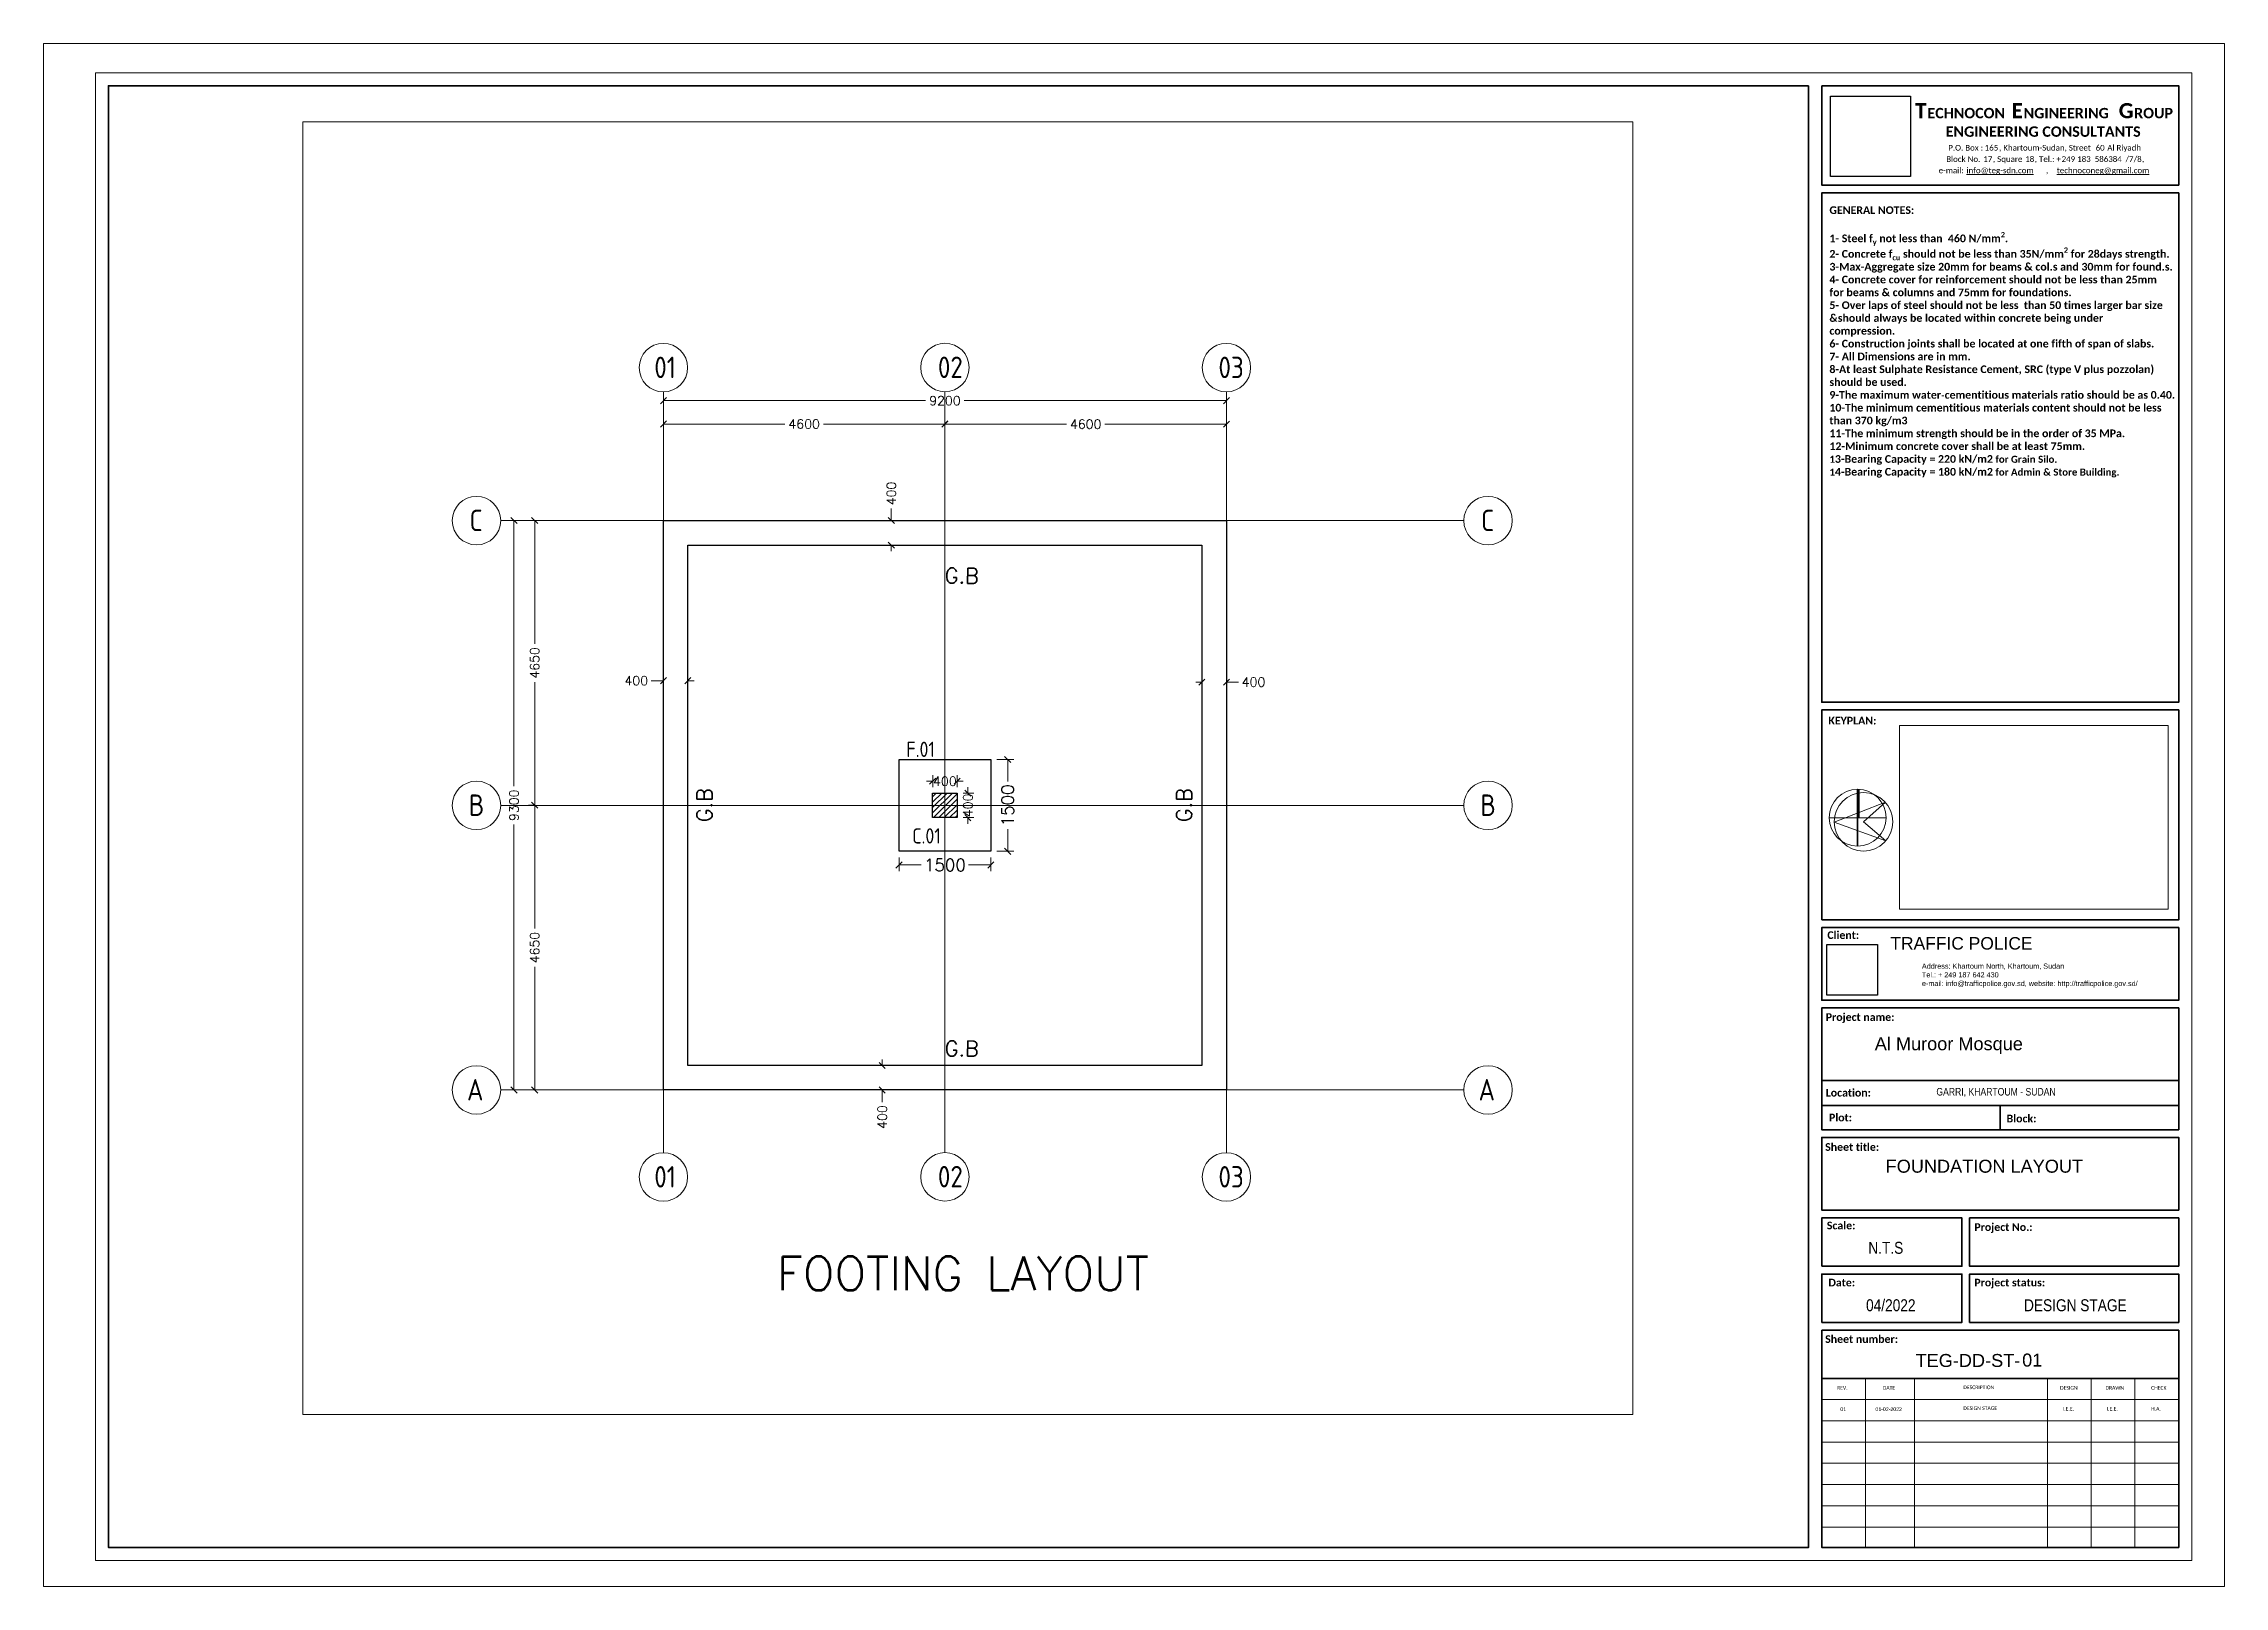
# Paper-space layout 'F01' of a CAD drawing. Header units: millimetres. Extents: x 3833 to 4253, y -163 to 134.
# The model-space entities are those that its viewports show. They can reach past a viewport. Long polylines and large blocks are cut down to what shows.
import ezdxf

# ---------------------------------------------------------------- set-up
doc = ezdxf.new("R2010")
doc.units = ezdxf.units.MM
doc.header["$LTSCALE"] = 10
doc.header["$PDMODE"] = 34
doc.linetypes.add('center', pattern=[13.75, 9.75, -1.5, 1, -1.5])
doc.linetypes.add('hidden', pattern=[6.25, 4.75, -1.5])
for name, color, linetype, lineweight in [('0_Pen_No__1', 7, 'Continuous', 13), ('A-ANNO-NOTE', 131, 'Continuous', 9), ('A-DETL-MEDM', 7, 'Continuous', 35), ('G-ANNO-TTLB', 7, 'Continuous', 9), ('G-ANNO-TTLB-MEDM', 7, 'Continuous', 35), ('G-ANNO-TTLB-THIN', 7, 'Continuous', 18), ('STR-BEAM', 5, 'hidden', 30), ('STR-CL', 1, 'center', 9), ('STR-CONC', 3, 'Continuous', 30), ('STR-DIM', 1, 'Continuous', 9), ('STR-GRID', 248, 'Continuous', 9), ('STR-HATCH', 4, 'Continuous', 9), ('STR-TEXT', 7, 'Continuous', 9)]:
    doc.layers.add(name, color=color, linetype=linetype, lineweight=lineweight)
doc.layers.add('A-DETL', color=7, linetype='Continuous', lineweight=18, true_color=0x00a600)
doc.styles.add('Arial Narrow', font='ARIALN.TTF', dxfattribs={"height": 2.3})
doc.styles.add('Arial Narrow_1', font='ARIALN.TTF', dxfattribs={"height": 1.45})
doc.styles.add('Arial_5', font='arial.ttf', dxfattribs={"height": 2.5})
doc.styles.add('Arial_B', font='arialbd.ttf', dxfattribs={"height": 1})
doc.styles.add('Calibri', font='calibri.ttf')
doc.styles.add('Calibri_1', font='calibri.ttf', dxfattribs={"height": 1.1})
doc.styles.add('Calibri_B', font='calibrib.ttf', dxfattribs={"height": 1.48})
doc.styles.add('Calibri_B_1', font='calibrib.ttf', dxfattribs={"height": 2})
doc.styles.add('Calibri_B_2', font='calibrib.ttf', dxfattribs={"height": 2.9})
doc.styles.add('MINA_MM', font='romans.shx', dxfattribs={"height": 200})
doc.styles.add('MINA_MM_ANNOT_PLAN', font='dim.shx', dxfattribs={"height": 350})
doc.styles.add('MINA_MM_LAYOUT', font='dim.shx', dxfattribs={"height": 250})
doc.styles.add('MINA_MM_S', font='romans.shx', dxfattribs={"height": 150})
doc.dimstyles.new('MINA_MM', dxfattribs={"dimtxt": 200, "dimasz": 100, "dimexe": 100, "dimexo": 100, "dimgap": 50, "dimtad": 0, "dimdec": 0, "dimzin": 0, "dimdsep": 46, "dimtxsty": 'MINA_MM', "dimblk": 'OBLIQUE', "dimcen": 0.09, "dimclrd": 256, "dimclre": 256, "dimclrt": 7, "dimadec": 0, "dimazin": 0, "dimtfac": 1, "dimtdec": 0, "dimtix": 1, "dimtofl": 0, "dimtmove": 0, "dimatfit": 0, "dimfxl": 1, "dimtolj": 1, "dimtzin": 0, "dimlwd": -1, "dimlwe": -1, "dimarcsym": 0})
doc.dimstyles.new('MINA_MM_S', dxfattribs={"dimtxt": 150, "dimasz": 100, "dimexe": 100, "dimexo": 100, "dimgap": 50, "dimtad": 0, "dimdec": 0, "dimzin": 0, "dimdsep": 46, "dimtxsty": 'MINA_MM_S', "dimblk": 'OBLIQUE', "dimcen": 0.09, "dimclrd": 256, "dimclre": 256, "dimclrt": 7, "dimadec": 0, "dimazin": 0, "dimtfac": 1, "dimtdec": 0, "dimtix": 1, "dimtofl": 0, "dimtmove": 0, "dimatfit": 0, "dimfxl": 1, "dimtolj": 1, "dimtzin": 0, "dimlwd": -1, "dimlwe": -1, "dimarcsym": 0})
picture_1 = doc.add_image_def('image1.jpg', size_in_pixel=(269, 270))
picture_2 = doc.add_image_def('image2.jpeg', size_in_pixel=(225, 225))

# ---------------------------------------------------------------- blocks, each defined once
blk = doc.blocks.new('A$C53385feb')
at = {"layer": 'A-ANNO-NOTE'}
for p, q in [((2.41, 18.8), (12.27, 22.64)), ((12.27, 22.64), (8.08, 18.88)), ((12.37, 15.23), (2.41, 18.8)), ((8.08, 18.88), (12.37, 15.23))]:
    blk.add_line(p, q, dxfattribs=at)
blk.add_circle((8.06, 18.88), 5.65, dxfattribs=at)
blk = doc.blocks.new('A$C7192b076')
at = {"layer": 'G-ANNO-TTLB', "color": 251, "true_color": 0x656565}
for p, q in [((41120, 4932), (34244, 4932)), ((41120, 3999), (41120, 4932)), ((34244, 3999), (41120, 3999))]:
    blk.add_line(p, q, dxfattribs=at)
at = {"layer": 'G-ANNO-TTLB', "color": 8, "true_color": 0x808080}
for p, q in [((35087, 3999), (35087, 751)), ((36032, 3999), (36032, 751)), ((38591, 3999), (38591, 751)), ((39434, 3999), (39434, 751)), ((40277, 3999), (40277, 751)), ((34244, 3598), (41120, 3598)), ((34244, 3189), (41120, 3189))]:
    blk.add_line(p, q, dxfattribs=at)
at = {"layer": 'G-ANNO-TTLB', "color": 251, "true_color": 0x666666}
for p, q in [((34244, 2779), (41120, 2779)), ((34244, 2370), (41120, 2370)), ((34244, 1961), (41120, 1961)), ((34244, 1552), (41120, 1552)), ((34244, 1142), (41120, 1142))]:
    blk.add_line(p, q, dxfattribs=at)
at = {"layer": 'G-ANNO-TTLB', "lineweight": 18}
blk.add_lwpolyline([(35744, 13036), (40918, 13036), (40918, 16573), (35744, 16573)], close=True, dxfattribs=at)
at = {"layer": 'G-ANNO-TTLB-MEDM'}
for p, q in [((34244, 9737), (41120, 9737)), ((34244, 9257), (41120, 9257)), ((37682, 9257), (37682, 8791)), ((41120, 4932), (34244, 4932)), ((34244, 4932), (34244, 3999)), ((41120, 751), (41120, 4932)), ((34244, 751), (41120, 751))]:
    blk.add_line(p, q, dxfattribs=at)
for points in [[(33992, 28889), (1247, 28889), (1247, 751), (33992, 751)], [(34244, 28889), (41120, 28889), (41120, 26976), (34244, 26976)], [(41120, 26827), (34244, 26827), (34244, 17020), (41120, 17020)], [(34244, 12832), (41120, 12832), (41120, 16872), (34244, 16872)], [(41120, 11284), (34244, 11284), (34244, 12683), (41120, 12683)], [(34244, 11284), (41120, 11284)], [(34244, 9737), (34244, 11135), (41120, 11135), (41120, 9737), (41120, 8791), (34244, 8791)], [(41120, 7243), (34244, 7243), (34244, 8642), (41120, 8642)], [(34244, 6162), (36945, 6162), (36945, 7095), (34244, 7095)], [(41120, 6162), (37094, 6162), (37094, 7095), (41120, 7095)], [(34244, 5081), (36945, 5081), (36945, 6013), (34244, 6013)], [(41120, 5081), (37094, 5081), (37094, 6013), (41120, 6013)], [(34244, 3999), (41120, 3999), (41120, 751), (34244, 751)]]:
    blk.add_lwpolyline(points, close=True, dxfattribs=at)
at = {"layer": 'G-ANNO-TTLB-THIN'}
blk.add_line((1000, 29140), (1000, 751), dxfattribs=at)
for points in [[(42000, 29700), (0, 29700), (0, 0), (0, 29700)], [(1000, 500), (41371, 500), (41371, 29140), (1000, 29140)]]:
    blk.add_lwpolyline(points, close=True, dxfattribs=at)
blk.add_lwpolyline([(42000, 0), (0, 0), (42000, 0), (42000, 29700)], dxfattribs=at)
at = {"ltscale": 10, "xscale": 100, "yscale": 100, "zscale": 100}
blk.add_blockref('A$C53385feb', (34244, 12832), dxfattribs=at)
at = {"layer": '0_Pen_No__1', "linetype": 'Continuous', "insert": (34393, 26569), "char_height": 148, "width": 6566.3, "attachment_point": 1, "style": 'Calibri_B'}
blk.add_mtext('\\A1;GENERAL NOTES:\\P\\P1- Steel f{\\H0.7x;\\S^ y;} not less than  460 N/mm{\\H0.7x;\\S2^ ;}.\\P2- Concrete f{\\H0.7x;\\S^ cu;} should not be less than 35N/mm{\\H0.7x;\\S2^ ;} for 28days strength.\\P3-Max-Aggregate size 20mm for beams & col.s and 30mm for found.s. \\P4- Concrete cover for reinforcement should not be less than 25mm for beams & columns and 75mm for foundations. \\P5- Over laps of steel should not be less  than 50 times larger bar size &should always be located within concrete being under compression.\\P6- Construction joints shall be located at one fifth of span of slabs.\\P7- All Dimensions are in mm.\\P{\\A0;8-At least Sulphate Resistance Cement, SRC (type V plus pozzolan) should be used.\\P9-The maximum water‐cementitious materials ratio should be as 0.40.\\P10-The minimum cementitious materials content should not be less than 370 kg/m3\\P11-The minimum strength should be in the order of 35 MPa.\\P12-Minimum concrete cover shall be at least 75mm.\\H0.91667x;\\P1\\H1.09091x;3-}Bearing Capacity = 220 kN/m2{\\A0;\\H0.91667x; for Grain Silo.\\P1\\H1.09091x;4-\\A1;Bearing Capacity = 180 kN/m2\\A0;\\H0.91667x; for Admin & Store Building.} ', dxfattribs=at)
at = {"layer": 'G-ANNO-TTLB', "attachment_point": 1}
for s, insert, char_height, width, style in [('\\fCalibri|b1|i0|c0|p34|;T', (36044, 28555), 290, 272.57, 'Calibri_B_2'), ('ECHNOCON', (36280, 28463), 200, 1851.9, 'Calibri_B_1'), ('\\fCalibri|b1|i0|c0|p34|;E', (37902, 28555), 290, 272.57, 'Calibri_B_2'), ('NGINEERING', (38133, 28463), 200, 2060.34, 'Calibri_B_1'), ('\\fCalibri|b1|i0|c0|p34|;G', (39965, 28555), 290, 352.74, 'Calibri_B_2'), ('ROUP', (40262, 28463), 200, 929.96, 'Calibri_B_1'), ('ENGINEERING CONSULTANTS', (36632, 28107), 200, 4697.89, 'Calibri_B_1'), ('P.O. Box :', (36682, 27751), 110, 849.79, 'Calibri_1'), ('165', (37384, 27751), 110, 336.71, 'Calibri_1'), (', Khartoum-Sudan, Street ', (37661, 27751), 110, 2252.74, 'Calibri_1'), ('60 ', (39520, 27751), 110, 272.57, 'Calibri_1'), ('Al Riyadh', (39745, 27751), 110, 817.72, 'Calibri_1'), ('e-mail: ', (36497, 27315), 110, 649.37, 'Calibri_1'), ('Block No. ', (36643, 27533), 110, 865.82, 'Calibri_1'), ('\\Linfo@teg-sdn.com ', (37033, 27315), 110, 1667.51, 'Calibri_1'), ('17', (37357, 27533), 110, 224.47, 'Calibri_1'), (', Square ', (37542, 27533), 110, 753.59, 'Calibri_1'), ('18', (38164, 27533), 110, 224.47, 'Calibri_1'), (', Tel.: +', (38349, 27533), 110, 625.32, 'Calibri_1'), ('\\Ltechnoconeg@gmail.com', (38773, 27315), 110, 2228.69, 'Calibri_1'), ('249 183  586384', (38865, 27533), 110, 1491.14, 'Calibri_1'), ('/', (40096, 27533), 110, 80.17, 'Calibri_1'), ('7', (40162, 27533), 110, 112.24, 'Calibri_1'), ('/', (40254, 27533), 110, 80.17, 'Calibri_1'), ('8', (40320, 27533), 110, 112.24, 'Calibri_1'), (',', (40413, 27533), 110, 56.12, 'Calibri_1'), ('    ,    ', (38409, 27315), 110, 440.93, 'Calibri_1'), ('KEYPLAN:', (34373, 16741), 148, 1138.4, 'Calibri_B'), ('Client:', (34353, 12612), 148, 769.62, 'Calibri_B'), ('TRAFFIC{\\fArial|b0|i0|c178|p34; }POLICE', (35567, 12500), 240, 5767.37, 'Arial_5'), ('\\pxql;{\\fArial|b0|i0|c0|p34;Address: Khartoum North, Khartoum, Sudan\\PTel.: + 249 187 642 430\\Pe-mail: info@trafficpolice.gov.sd, website: http://trafficpolice.gov.sd/\\fConsolas|b0|i1|c0|p49;\\H0.83333x;\\C156;\\c7946269; }', (36174, 11991), 100, 4516.06, 'Arial_B'), ('Project name:', (34322, 11034), 148, 1635.44, 'Calibri_B'), ('Al Muroor Mosque', (35266, 10572), 250, 5876.37, 'Arial_5'), ('Location:', (34322, 9578), 148, 1082.28, 'Calibri_B'), ('GARRI, KHARTOUM - SUDAN', (36453, 9595), 145, 2306.47, 'Arial Narrow_1'), ('Plot:', (34385, 9100), 148, 553.16, 'Calibri_B'), ('Block: ', (37805, 9081), 148, 785.65, 'Calibri_B'), ('Sheet title:', (34311, 8533), 148, 1298.73, 'Calibri_B'), ('Scale:', (34343, 7022), 148, 689.45, 'Calibri_B'), ('Project No.:', (37184, 6991), 148, 1386.92, 'Calibri_B'), ('N.T.S', (35142, 6633), 230, 1675.53, 'Arial Narrow'), ('Date:', (34374, 5923), 148, 633.33, 'Calibri_B'), ('Project status:', (37184, 5923), 148, 1683.54, 'Calibri_B'), ('04/2022', (35099, 5527), 230, 1146.41, 'Arial Narrow'), (' DESIGN STAGE', (38068, 5527), 230, 2821.94, 'Arial Narrow'), ('Sheet number:', (34311, 4835), 148, 1739.66, 'Calibri_B'), ('TEG-DD-ST-', (36052, 4474), 250, 3928.27, 'Arial_5'), ('REV.', (34541, 3857), 70, 240.51, 'Calibri'), ('DATE', (35422, 3857), 70, 280.59, 'Calibri'), ('DESCRIPTION', (36972, 3867), 70, 705.49, 'Calibri'), ('DESIGN', (38836, 3857), 70, 392.83, 'Calibri'), ('DRAWN', (39710, 3857), 70, 416.88, 'Calibri'), ('CHECK', (40590, 3857), 70, 352.74, 'Calibri'), ('01', (34603, 3447), 70, 128.27, 'Calibri'), ('01-02-2022', (35279, 3447), 70, 128.27, 'Calibri'), ('DESIGN STAGE', (36972, 3466), 70, 705.49, 'Calibri'), ('I.E.E.', (38887, 3455), 70, 416.88, 'Calibri'), ('I.E.E.', (39731, 3455), 70, 416.88, 'Calibri'), ('H.A.', (40590, 3455), 70, 352.74, 'Calibri')]:
    blk.add_mtext(s, dxfattribs=dict(at, insert=insert, char_height=char_height, width=width, style=style))
at = {"ltscale": 10}
image = blk.add_image(picture_1, insert=(34415, 27144), size_in_units=(1542, 1548), dxfattribs=at)
image.dxf.flags = 7
image = blk.add_image(picture_2, insert=(34343, 11379), size_in_units=(978, 978), dxfattribs=at)
image.dxf.flags = 7
blk = doc.blocks.new('ggggggg')
at = {"layer": 'STR-GRID', "ltscale": 10}
for p, q in [((112856, 110282), (112856, 97853)), ((117456, 110284), (117456, 97855)), ((122056, 110282), (122056, 97853))]:
    blk.add_line(p, q, dxfattribs=at)
for points in [[(125935, 108178), (110197, 108178)], [(125935, 103527), (110197, 103527)], [(125935, 98878), (110197, 98878)]]:
    blk.add_lwpolyline(points, dxfattribs=at)
for centre in [(112856, 110678), (117456, 110680), (122056, 110678), (109801, 108178), (126331, 108178), (109801, 103527), (126331, 103527), (109801, 98878), (126331, 98878), (112856, 97457), (117456, 97459), (122056, 97457)]:
    blk.add_circle(centre, 396, dxfattribs=at)
at = {"layer": 'STR-TEXT', "char_height": 350, "attachment_point": 3, "style": 'MINA_MM_ANNOT_PLAN'}
for s, insert in [('01', (113060, 110856)), ('02', (117749, 110858)), ('03', (122340, 110856)), ('C', (109902, 108357)), ('C', (126432, 108357)), ('B', (109930, 103705)), ('B', (126460, 103705)), ('A', (109915, 99057)), ('A', (126445, 99057)), ('01', (113060, 97635)), ('02', (117749, 97637)), ('03', (122340, 97635))]:
    blk.add_mtext_dynamic_manual_height_columns(s, width=668.67, gutter_width=12.5, heights=[0], dxfattribs=dict(at, insert=insert))
blk = doc.blocks.new('S.C.02.PLAN')
at = {"layer": 'STR-HATCH'}
h = blk.add_hatch(dxfattribs=at)
h.set_pattern_fill('ANSI31', color=256, scale=500)
h.set_pattern_definition([(45, (0, 0), (-44.194, 44.194), [])])
h.paths.add_polyline_path([(50, -200), (50, 200), (450, 200), (450, -200)])
at = {"layer": 'STR-CL'}
for p, q in [((0, 0), (500, 0)), ((250, 250), (250, -250))]:
    blk.add_line(p, q, dxfattribs=at)
at = {"layer": 'STR-CONC', "ltscale": 10}
blk.add_lwpolyline([(50, -200), (50, 200), (450, 200), (450, -200)], close=True, dxfattribs=at)
blk = doc.blocks.new('_Oblique')
at = {"color": 0, "linetype": 'ByBlock', "lineweight": -2}
blk.add_line((-0.5, -0.5), (0.5, 0.5), dxfattribs=at)
blk = doc.blocks.new('*D382')
at = {"layer": 'Defpoints', "color": 0, "transparency": 16777216}
for p in [(750, 750), (750, -750), (1026, -750)]:
    blk.add_point(p, dxfattribs=at)
at = {"layer": 'STR-DIM', "transparency": 16777216}
for p, q in [((850, 750), (1126, 750)), ((1026, 750), (1026, 388)), ((1026, -750), (1026, -388)), ((850, -750), (1126, -750))]:
    blk.add_line(p, q, dxfattribs=at)
at = {"layer": 'STR-DIM', "transparency": 16777216, "xscale": 100, "yscale": 100, "zscale": 100}
for p, rotation in [((1026, 750), 90), ((1026, -750), 270)]:
    blk.add_blockref('_Oblique', p, dxfattribs=dict(at, rotation=rotation))
at = {"layer": 'STR-DIM', "color": 7, "transparency": 16777216, "insert": (1026, 0), "char_height": 200, "attachment_point": 5, "rotation": 90, "style": 'MINA_MM'}
blk.add_mtext('\\A1;1500', dxfattribs=at)
blk = doc.blocks.new('*D383')
at = {"layer": 'Defpoints', "color": 0, "transparency": 16777216}
for p in [(-750, -750), (750, -750), (750, -973)]:
    blk.add_point(p, dxfattribs=at)
at = {"layer": 'STR-DIM', "transparency": 16777216}
for p, q in [((-750, -850), (-750, -1073)), ((-750, -973), (-388, -973)), ((750, -973), (388, -973)), ((750, -850), (750, -1073))]:
    blk.add_line(p, q, dxfattribs=at)
at = {"layer": 'STR-DIM', "transparency": 16777216, "xscale": 100, "yscale": 100, "zscale": 100, "rotation": 180}
blk.add_blockref('_Oblique', (-750, -973), dxfattribs=at)
at = {"layer": 'STR-DIM', "transparency": 16777216, "xscale": 100, "yscale": 100, "zscale": 100}
blk.add_blockref('_Oblique', (750, -973), dxfattribs=at)
at = {"layer": 'STR-DIM', "color": 7, "transparency": 16777216, "insert": (0, -973), "char_height": 200, "attachment_point": 5, "style": 'MINA_MM'}
blk.add_mtext('\\A1;1500', dxfattribs=at)
blk = doc.blocks.new('*D370')
at = {"layer": 'Defpoints', "color": 0, "ltscale": 10, "transparency": 16777216}
for p in [(141647, 126945), (142047, 127140), (142047, 126945)]:
    blk.add_point(p, dxfattribs=at)
at = {"layer": 'STR-DIM', "ltscale": 10, "transparency": 16777216}
for p, q in [((141647, 127045), (141647, 127240)), ((142047, 127045), (142047, 127240)), ((141647, 127140), (141547, 127140)), ((142047, 127140), (142147, 127140))]:
    blk.add_line(p, q, dxfattribs=at)
at = {"layer": 'STR-DIM', "ltscale": 10, "transparency": 16777216, "xscale": 100, "yscale": 100, "zscale": 100}
blk.add_blockref('_Oblique', (141647, 127140), dxfattribs=at)
at = {"layer": 'STR-DIM', "ltscale": 10, "transparency": 16777216, "xscale": 100, "yscale": 100, "zscale": 100, "rotation": 180}
blk.add_blockref('_Oblique', (142047, 127140), dxfattribs=at)
at = {"layer": 'STR-DIM', "color": 7, "ltscale": 10, "transparency": 16777216, "insert": (141847, 127140), "char_height": 150, "attachment_point": 5, "style": 'MINA_MM_S'}
blk.add_mtext('\\A1;400', dxfattribs=at)
blk = doc.blocks.new('*D371')
at = {"layer": 'Defpoints', "color": 0, "ltscale": 10, "transparency": 16777216}
for p in [(142047, 126945), (142047, 126545), (142222, 126545)]:
    blk.add_point(p, dxfattribs=at)
at = {"layer": 'STR-DIM', "ltscale": 10, "transparency": 16777216}
for p, q in [((142147, 126945), (142322, 126945)), ((142222, 126945), (142222, 127045)), ((142147, 126545), (142322, 126545)), ((142222, 126545), (142222, 126445))]:
    blk.add_line(p, q, dxfattribs=at)
at = {"layer": 'STR-DIM', "ltscale": 10, "transparency": 16777216, "xscale": 100, "yscale": 100, "zscale": 100}
for p, rotation in [((142222, 126945), 270), ((142222, 126545), 90)]:
    blk.add_blockref('_Oblique', p, dxfattribs=dict(at, rotation=rotation))
at = {"layer": 'STR-DIM', "color": 7, "ltscale": 10, "transparency": 16777216, "insert": (142222, 126745), "char_height": 150, "attachment_point": 5, "rotation": 90, "style": 'MINA_MM_S'}
blk.add_mtext('\\A1;400', dxfattribs=at)
blk = doc.blocks.new('*D387')
at = {"layer": 'Defpoints', "color": 0, "ltscale": 10, "transparency": 16777216}
for p in [(135449, 131397), (135144, 126747), (135234, 126747)]:
    blk.add_point(p, dxfattribs=at)
at = {"layer": 'STR-DIM', "ltscale": 10, "transparency": 16777216}
for p, q in [((135349, 131397), (135044, 131397)), ((135144, 131397), (135144, 129386)), ((135144, 126747), (135144, 128757)), ((135134, 126747), (135044, 126747))]:
    blk.add_line(p, q, dxfattribs=at)
at = {"layer": 'STR-DIM', "ltscale": 10, "transparency": 16777216, "xscale": 100, "yscale": 100, "zscale": 100}
for p, rotation in [((135144, 131397), 90), ((135144, 126747), 270)]:
    blk.add_blockref('_Oblique', p, dxfattribs=dict(at, rotation=rotation))
at = {"layer": 'STR-DIM', "color": 7, "ltscale": 10, "transparency": 16777216, "insert": (135144, 129072), "char_height": 150, "attachment_point": 5, "rotation": 90, "style": 'MINA_MM_S'}
blk.add_mtext('\\A1;4650', dxfattribs=at)
blk = doc.blocks.new('*D388')
at = {"layer": 'Defpoints', "color": 0, "ltscale": 10, "transparency": 16777216}
for p in [(135234, 126747), (135144, 122097), (135519, 122097)]:
    blk.add_point(p, dxfattribs=at)
at = {"layer": 'STR-DIM', "ltscale": 10, "transparency": 16777216}
for p, q in [((135134, 126747), (135044, 126747)), ((135144, 126747), (135144, 124736)), ((135144, 122097), (135144, 124107)), ((135419, 122097), (135044, 122097))]:
    blk.add_line(p, q, dxfattribs=at)
at = {"layer": 'STR-DIM', "ltscale": 10, "transparency": 16777216, "xscale": 100, "yscale": 100, "zscale": 100}
for p, rotation in [((135144, 126747), 90), ((135144, 122097), 270)]:
    blk.add_blockref('_Oblique', p, dxfattribs=dict(at, rotation=rotation))
at = {"layer": 'STR-DIM', "color": 7, "ltscale": 10, "transparency": 16777216, "insert": (135144, 124422), "char_height": 150, "attachment_point": 5, "rotation": 90, "style": 'MINA_MM_S'}
blk.add_mtext('\\A1;4650', dxfattribs=at)
blk = doc.blocks.new('*D389')
at = {"layer": 'Defpoints', "color": 0, "ltscale": 10, "transparency": 16777216}
for p in [(135449, 131397), (134805, 122097), (135519, 122097)]:
    blk.add_point(p, dxfattribs=at)
at = {"layer": 'STR-DIM', "ltscale": 10, "transparency": 16777216}
for p, q in [((135349, 131397), (134705, 131397)), ((134805, 131397), (134805, 127061)), ((134805, 122097), (134805, 126432)), ((135419, 122097), (134705, 122097))]:
    blk.add_line(p, q, dxfattribs=at)
at = {"layer": 'STR-DIM', "ltscale": 10, "transparency": 16777216, "xscale": 100, "yscale": 100, "zscale": 100}
for p, rotation in [((134805, 131397), 90), ((134805, 122097), 270)]:
    blk.add_blockref('_Oblique', p, dxfattribs=dict(at, rotation=rotation))
at = {"layer": 'STR-DIM', "color": 7, "ltscale": 10, "transparency": 16777216, "insert": (134805, 126747), "char_height": 150, "attachment_point": 5, "rotation": 90, "style": 'MINA_MM_S'}
blk.add_mtext('\\A1;9300', dxfattribs=at)
blk = doc.blocks.new('*D390')
at = {"layer": 'Defpoints', "color": 0, "ltscale": 10, "transparency": 16777216}
for p in [(146447, 133356), (146447, 133279), (137247, 133083)]:
    blk.add_point(p, dxfattribs=at)
at = {"layer": 'STR-DIM', "ltscale": 10, "transparency": 16777216}
for p, q in [((137247, 133183), (137247, 133456)), ((137247, 133356), (141532, 133356)), ((146447, 133356), (142161, 133356)), ((146447, 133379), (146447, 133456))]:
    blk.add_line(p, q, dxfattribs=at)
at = {"layer": 'STR-DIM', "ltscale": 10, "transparency": 16777216, "xscale": 100, "yscale": 100, "zscale": 100, "rotation": 180}
blk.add_blockref('_Oblique', (137247, 133356), dxfattribs=at)
at = {"layer": 'STR-DIM', "ltscale": 10, "transparency": 16777216, "xscale": 100, "yscale": 100, "zscale": 100}
blk.add_blockref('_Oblique', (146447, 133356), dxfattribs=at)
at = {"layer": 'STR-DIM', "color": 7, "ltscale": 10, "transparency": 16777216, "insert": (141847, 133356), "char_height": 150, "attachment_point": 5, "style": 'MINA_MM_S'}
blk.add_mtext('\\A1;9200', dxfattribs=at)
blk = doc.blocks.new('*D391')
at = {"layer": 'Defpoints', "color": 0, "ltscale": 10, "transparency": 16777216}
for p in [(141847, 133054), (141847, 132972), (146447, 133054)]:
    blk.add_point(p, dxfattribs=at)
at = {"layer": 'STR-DIM', "ltscale": 10, "transparency": 16777216}
for p, q in [((141847, 132972), (143832, 132972)), ((141847, 132954), (141847, 132872)), ((146447, 132972), (144461, 132972)), ((146447, 132954), (146447, 132872))]:
    blk.add_line(p, q, dxfattribs=at)
at = {"layer": 'STR-DIM', "ltscale": 10, "transparency": 16777216, "xscale": 100, "yscale": 100, "zscale": 100, "rotation": 180}
blk.add_blockref('_Oblique', (141847, 132972), dxfattribs=at)
at = {"layer": 'STR-DIM', "ltscale": 10, "transparency": 16777216, "xscale": 100, "yscale": 100, "zscale": 100}
blk.add_blockref('_Oblique', (146447, 132972), dxfattribs=at)
at = {"layer": 'STR-DIM', "color": 7, "ltscale": 10, "transparency": 16777216, "insert": (144147, 132972), "char_height": 150, "attachment_point": 5, "style": 'MINA_MM_S'}
blk.add_mtext('\\A1;4600', dxfattribs=at)
blk = doc.blocks.new('*D392')
at = {"layer": 'Defpoints', "color": 0, "ltscale": 10, "transparency": 16777216}
for p in [(137247, 133083), (137247, 132974), (141847, 133056)]:
    blk.add_point(p, dxfattribs=at)
at = {"layer": 'STR-DIM', "ltscale": 10, "transparency": 16777216}
for p, q in [((137247, 132983), (137247, 132874)), ((137247, 132974), (139232, 132974)), ((141847, 132974), (139861, 132974)), ((141847, 132956), (141847, 132874))]:
    blk.add_line(p, q, dxfattribs=at)
at = {"layer": 'STR-DIM', "ltscale": 10, "transparency": 16777216, "xscale": 100, "yscale": 100, "zscale": 100, "rotation": 180}
blk.add_blockref('_Oblique', (137247, 132974), dxfattribs=at)
at = {"layer": 'STR-DIM', "ltscale": 10, "transparency": 16777216, "xscale": 100, "yscale": 100, "zscale": 100}
blk.add_blockref('_Oblique', (141847, 132974), dxfattribs=at)
at = {"layer": 'STR-DIM', "color": 7, "ltscale": 10, "transparency": 16777216, "insert": (139547, 132974), "char_height": 150, "attachment_point": 5, "style": 'MINA_MM_S'}
blk.add_mtext('\\A1;4600', dxfattribs=at)
blk = doc.blocks.new('*D441')
at = {"layer": 'Defpoints', "color": 0, "ltscale": 10, "transparency": 16777216}
for p in [(146447, 128759), (146047, 128610), (146447, 128610)]:
    blk.add_point(p, dxfattribs=at)
at = {"layer": 'STR-DIM', "ltscale": 10, "transparency": 16777216}
for p, q in [((146047, 128759), (145947, 128759)), ((146047, 128710), (146047, 128859)), ((146447, 128710), (146447, 128859)), ((146447, 128759), (146647, 128759))]:
    blk.add_line(p, q, dxfattribs=at)
at = {"layer": 'STR-DIM', "ltscale": 10, "transparency": 16777216, "xscale": 100, "yscale": 100, "zscale": 100}
blk.add_blockref('_Oblique', (146047, 128759), dxfattribs=at)
at = {"layer": 'STR-DIM', "ltscale": 10, "transparency": 16777216, "xscale": 100, "yscale": 100, "zscale": 100, "rotation": 180}
blk.add_blockref('_Oblique', (146447, 128759), dxfattribs=at)
at = {"layer": 'STR-DIM', "color": 7, "ltscale": 10, "transparency": 16777216, "insert": (146890, 128759), "char_height": 150, "attachment_point": 5, "style": 'MINA_MM_S'}
blk.add_mtext('\\A1;400', dxfattribs=at)
blk = doc.blocks.new('*D442')
at = {"layer": 'Defpoints', "color": 0, "ltscale": 10, "transparency": 16777216}
for p in [(137247, 128782), (137247, 128706), (137647, 128706)]:
    blk.add_point(p, dxfattribs=at)
at = {"layer": 'STR-DIM', "ltscale": 10, "transparency": 16777216}
for p, q in [((137247, 128782), (137047, 128782)), ((137247, 128806), (137247, 128882)), ((137647, 128806), (137647, 128882)), ((137647, 128782), (137747, 128782))]:
    blk.add_line(p, q, dxfattribs=at)
at = {"layer": 'STR-DIM', "ltscale": 10, "transparency": 16777216, "xscale": 100, "yscale": 100, "zscale": 100}
blk.add_blockref('_Oblique', (137247, 128782), dxfattribs=at)
at = {"layer": 'STR-DIM', "ltscale": 10, "transparency": 16777216, "xscale": 100, "yscale": 100, "zscale": 100, "rotation": 180}
blk.add_blockref('_Oblique', (137647, 128782), dxfattribs=at)
at = {"layer": 'STR-DIM', "color": 7, "ltscale": 10, "transparency": 16777216, "insert": (136804, 128782), "char_height": 150, "attachment_point": 5, "style": 'MINA_MM_S'}
blk.add_mtext('\\A1;400', dxfattribs=at)
blk = doc.blocks.new('*D443')
at = {"layer": 'Defpoints', "color": 0, "ltscale": 10, "transparency": 16777216}
for p in [(140960, 131397), (140960, 130997), (140971, 130997)]:
    blk.add_point(p, dxfattribs=at)
at = {"layer": 'STR-DIM', "ltscale": 10, "transparency": 16777216}
for p, q in [((140971, 131397), (140971, 131597)), ((141060, 131397), (141071, 131397)), ((140971, 130997), (140971, 130897)), ((141060, 130997), (141071, 130997))]:
    blk.add_line(p, q, dxfattribs=at)
at = {"layer": 'STR-DIM', "ltscale": 10, "transparency": 16777216, "xscale": 100, "yscale": 100, "zscale": 100}
for p, rotation in [((140971, 131397), 270), ((140971, 130997), 90)]:
    blk.add_blockref('_Oblique', p, dxfattribs=dict(at, rotation=rotation))
at = {"layer": 'STR-DIM', "color": 7, "ltscale": 10, "transparency": 16777216, "insert": (140971, 131839), "char_height": 150, "attachment_point": 5, "rotation": 90, "style": 'MINA_MM_S'}
blk.add_mtext('\\A1;400', dxfattribs=at)
blk = doc.blocks.new('*D444')
at = {"layer": 'Defpoints', "color": 0, "ltscale": 10, "transparency": 16777216}
for p in [(140893, 122497), (140822, 122097), (140893, 122097)]:
    blk.add_point(p, dxfattribs=at)
at = {"layer": 'STR-DIM', "ltscale": 10, "transparency": 16777216}
for p, q in [((140822, 122497), (140822, 122597)), ((140793, 122497), (140722, 122497)), ((140793, 122097), (140722, 122097)), ((140822, 122097), (140822, 121897))]:
    blk.add_line(p, q, dxfattribs=at)
at = {"layer": 'STR-DIM', "ltscale": 10, "transparency": 16777216, "xscale": 100, "yscale": 100, "zscale": 100}
for p, rotation in [((140822, 122497), 270), ((140822, 122097), 90)]:
    blk.add_blockref('_Oblique', p, dxfattribs=dict(at, rotation=rotation))
at = {"layer": 'STR-DIM', "color": 7, "ltscale": 10, "transparency": 16777216, "insert": (140822, 121654), "char_height": 150, "attachment_point": 5, "rotation": 90, "style": 'MINA_MM_S'}
blk.add_mtext('\\A1;400', dxfattribs=at)
blk = doc.blocks.new('F.02')
at = {"layer": 'STR-CONC'}
blk.add_lwpolyline([(-750, 750), (750, 750), (750, -750), (-750, -750)], close=True, dxfattribs=at)
at = {"layer": 'STR-TEXT', "ltscale": 0.1, "char_height": 250, "attachment_point": 5, "rotation": 0.00009, "style": 'MINA_MM_LAYOUT'}
for s, insert in [('\\A1;F.01', (-396.4, 915.9)), ('\\A1;C.01', (-300.3, -498))]:
    blk.add_mtext(s, dxfattribs=dict(at, insert=insert))
at = {"layer": 'STR-DIM'}
for base, p1, angle, picture, middle in [((1026.1, -750), (750, 750), 89.99999, '*D382', (1026.1, 0)), ((750, -972.5), (-750, -750), 359.99999, '*D383', (0, -972.5))]:
    dim = blk.add_linear_dim(base=base, p1=p1, p2=(750, -750), angle=angle, dimstyle='MINA_MM', dxfattribs=at)
    dim.commit()
    dim.dimension.update_dxf_attribs({"geometry": picture, "text_midpoint": middle})

msp = doc.modelspace()

# ---------------------------------------------------------------- linework, layer by layer
at = {"layer": 'STR-BEAM', "ltscale": 0.25}
for points in [[(137246.8, 131396.6), (146446.8, 131396.6), (146446.8, 122096.6), (137246.8, 122096.6)], [(137646.8, 130996.6), (146046.8, 130996.6), (146046.8, 122496.6), (137646.8, 122496.6)]]:
    msp.add_lwpolyline(points, close=True, dxfattribs=at)

# ---------------------------------------------------------------- block references
for name, p in [('F.02', (141846.8, 126744.8)), ('S.C.02.PLAN', (141596.8, 126744.8))]:
    msp.add_blockref(name, p)
at = {"layer": 'STR-DIM'}
msp.add_blockref('ggggggg', (24391, 23218.2), dxfattribs=at)

# ---------------------------------------------------------------- texts
at = {"layer": 'STR-TEXT', "char_height": 250, "attachment_point": 3, "style": 'MINA_MM'}
for insert, rotation in [((142402.8, 130618.3), 359.38059), ((137796.3, 127029), 89.38059), ((145633.8, 127029), 89.38059), ((142402.8, 122895.1), 359.38059)]:
    msp.add_mtext_dynamic_manual_height_columns('G.B', width=668.667, gutter_width=12.5, heights=[0], dxfattribs=dict(at, insert=insert, rotation=rotation))
at = {"layer": 'STR-TEXT', "insert": (142140.1, 119099), "char_height": 550, "attachment_point": 5, "style": 'MINA_MM'}
msp.add_mtext('\\A1;FOOTING LAYOUT', dxfattribs=at)

# ---------------------------------------------------------------- dimensions: what is measured, and where the dimension line sits
at = {"layer": 'STR-DIM', "ltscale": 10}
for base, p1, p2, picture, middle in [((146446.8, 133356.1), (137246.8, 133082.7), (146446.8, 133279.4), '*D390', (141846.8, 133356.1)), ((137246.8, 128781.7), (137646.8, 128706.4), (137246.8, 128706.4), '*D442', (136803.9, 128781.7)), ((146446.8, 128759), (146046.8, 128610), (146446.8, 128610), '*D441', (146889.6, 128759))]:
    dim = msp.add_linear_dim(base=base, p1=p1, p2=p2, dimstyle='MINA_MM_S', dxfattribs=at)
    dim.commit()
    dim.dimension.update_dxf_attribs({"geometry": picture, "text_midpoint": middle, "dimtype": 160})
dim = msp.add_linear_dim(base=(137246.8, 132973.6), p1=(141846.8, 133056.1), p2=(137246.8, 133082.7), dimstyle='MINA_MM_S', override={"dimtmove": 1}, dxfattribs=at)
dim.commit()
dim.dimension.update_dxf_attribs({"geometry": '*D392', "text_midpoint": (139546.8, 132973.6)})
for base, p1, p2, picture, middle in [((141846.8, 132971.8), (146446.8, 133054.2), (141846.8, 133054.2), '*D391', (144146.8, 132971.8)), ((142046.8, 127140.5), (141646.8, 126944.8), (142046.8, 126944.8), '*D370', (141846.8, 127140.5))]:
    dim = msp.add_linear_dim(base=base, p1=p1, p2=p2, dimstyle='MINA_MM_S', dxfattribs=at)
    dim.commit()
    dim.dimension.update_dxf_attribs({"geometry": picture, "text_midpoint": middle})
for base, p1, p2, picture, middle in [((140970.7, 130996.6), (140959.5, 131396.6), (140959.5, 130996.6), '*D443', (140970.7, 131839.5)), ((140821.7, 122096.6), (140892.6, 122496.6), (140892.6, 122096.6), '*D444', (140821.7, 121653.8))]:
    dim = msp.add_linear_dim(base=base, p1=p1, p2=p2, angle=90, dimstyle='MINA_MM_S', dxfattribs=at)
    dim.commit()
    dim.dimension.update_dxf_attribs({"geometry": picture, "text_midpoint": middle, "dimtype": 160})
for base, p1, p2, picture, middle in [((134804.8, 122096.6), (135449, 131396.6), (135518.5, 122096.6), '*D389', (134804.8, 126746.6)), ((135144, 126746.8), (135449, 131396.6), (135234.2, 126746.8), '*D387', (135144, 129071.7)), ((142221.6, 126544.8), (142046.8, 126944.8), (142046.8, 126544.8), '*D371', (142221.6, 126744.8))]:
    dim = msp.add_linear_dim(base=base, p1=p1, p2=p2, angle=90, dimstyle='MINA_MM_S', dxfattribs=at)
    dim.commit()
    dim.dimension.update_dxf_attribs({"geometry": picture, "text_midpoint": middle})
dim = msp.add_linear_dim(base=(135144, 122096.6), p1=(135234.2, 126746.8), p2=(135518.5, 122096.6), angle=90, dimstyle='MINA_MM_S', override={"dimtxt": 150, "dimtmove": 1}, dxfattribs=at)
dim.commit()
dim.dimension.update_dxf_attribs({"geometry": '*D388', "text_midpoint": (135144, 124421.7)})

psp = doc.layouts.new('F01')

# ---------------------------------------------------------------- linework, layer by layer
at = {"layer": 'A-DETL', "color": 9, "true_color": 0xc0c0c0}
psp.add_line((4177.22, -15.46), (4188.16, -15.46), dxfattribs=at)
psp.add_circle((4182.69, -15.46), 5.47, dxfattribs=at)
at = {"layer": 'A-DETL-MEDM'}
for p, q in [((4182.75, -9.99), (4182.75, -15.46)), ((4182.79, -9.99), (4182.79, -15.46)), ((4182.84, -9.99), (4182.84, -15.46)), ((4182.91, -9.99), (4182.91, -15.46))]:
    psp.add_line(p, q, dxfattribs=at)
psp.add_lwpolyline([(4182.69, -20.93), (4182.69, -9.99), (4182.69, -15.46)], dxfattribs=at)

# ---------------------------------------------------------------- block references
at = {"ltscale": 10, "xscale": 0.01, "yscale": 0.01, "zscale": 0.01}
psp.add_blockref('A$C7192b076', (3833.32, -163.45), dxfattribs=at)

# ---------------------------------------------------------------- texts
at = {"layer": 'G-ANNO-TTLB', "style": 'Arial_5'}
psp.add_text('01', height=2.5, dxfattribs=at).set_placement((4214.37, -121.13))
at = {"layer": 'G-ANNO-TTLB', "insert": (4207.09, -81.31), "char_height": 2.5, "attachment_point": 2, "style": 'Arial_5'}
psp.add_mtext('{\\C0;FOUNDATION LAYOUT}', dxfattribs=at)

# ---------------------------------------------------------------- viewports
at = {"layer": 'Defpoints', "ltscale": 10}
psp.add_viewport(center=(4011.3, -5.91), size=(256.12, 248.8431), view_center_point=(142220.23, 127354.77), view_height=21113.7123, dxfattribs=at)

doc.saveas('drawing.dxf')
